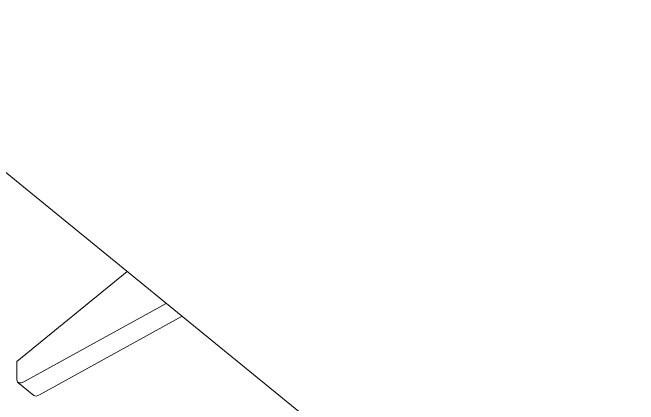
# Model space of a CAD drawing. Header units: millimetres. Extents: x 36 to 2484, y 36 to 1746.
# Drawn here: x 1850.1 to 2073.6, y 547.2 to 687.2 of the extents above; entities that cross this region are included whole.
import ezdxf

# ---------------------------------------------------------------- set-up
doc = ezdxf.new("R2010")
doc.units = ezdxf.units.MM
doc.header["$LTSCALE"] = 6
doc.layers.add('굵은실선_A3', color=7, linetype='Continuous', lineweight=18)

msp = doc.modelspace()

# ---------------------------------------------------------------- linework, layer by layer
at = {"layer": '굵은실선_A3'}
for p, q in [((1763.651, 698.69), (2099.527, 424.448)), ((1891.033, 594.682), (1851.681, 562.552)), ((1854.125, 555.239), (1904.988, 583.288)), ((1910.645, 578.67), (1859.782, 550.62)), ((1851.681, 562.552), (1851.681, 555.989)), ((1857.711, 550.384), (1852.054, 555.003))]:
    msp.add_line(p, q, dxfattribs=at)
for centre, start_param, end_param in [((1855.217, 558.876), 5.8195377, 7.0764689), ((1860.874, 554.257), 0, 0.7932836)]:
    msp.add_ellipse(centre, major_axis=(-3.162, -3.873), ratio=0.4082483, start_param=start_param, end_param=end_param, dxfattribs=at)

doc.saveas('drawing.dxf')
